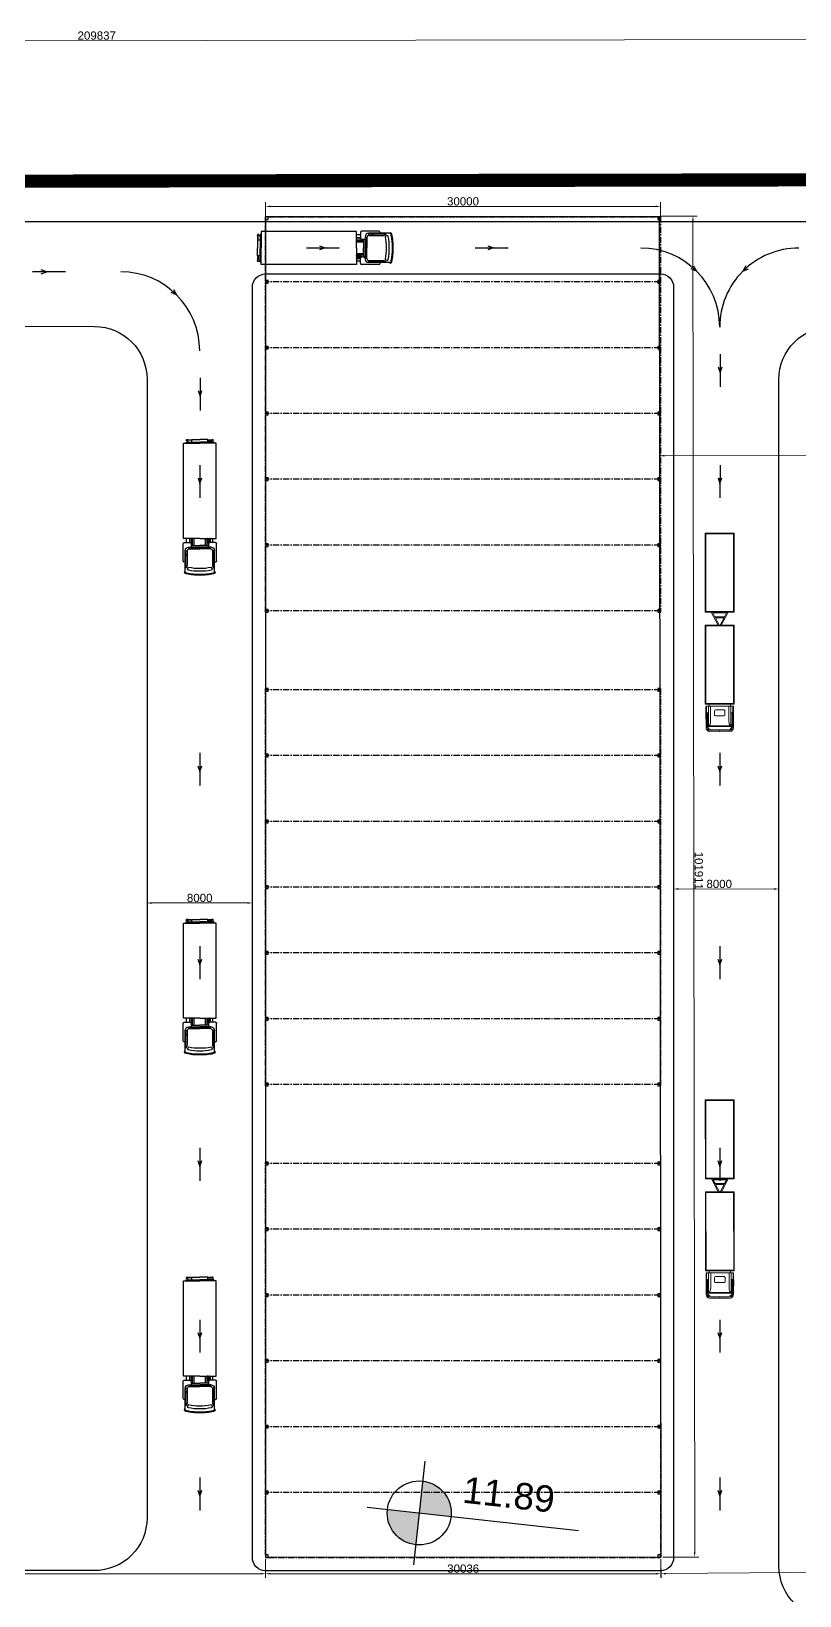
# Model space of a CAD drawing. Header units: millimetres. Extents: x 2640 to 417629, y -244569 to 49807.
# Drawn here: x 201534 to 259901, y -144789 to -25898 of the extents above; entities that cross this region are included whole.
import ezdxf

# ---------------------------------------------------------------- set-up
doc = ezdxf.new("R2010")
doc.units = ezdxf.units.MM
doc.linetypes.add('AXES', pattern=[50.8, 31.75, -6.35, 6.35, -6.35])
doc.linetypes.add('CENTER', pattern=[50.8, 31.75, -6.35, 6.35, -6.35])
doc.layers.get('Defpoints').update_dxf_attribs({"lineweight": 9})
doc.layers.add('AXE', color=1, linetype='CENTER', lineweight=30)
doc.layers.add('Camion_renault', color=7, linetype='Continuous', lineweight=18)
doc.layers.add('NEWLAYER1', color=7, linetype='Continuous')
doc.layers.add('shalet land', color=5, linetype='Continuous')
doc.styles.add('ARIAL_BOLD', font='arial.ttf')
doc.styles.get("Standard").update_dxf_attribs({"font": 'arial.ttf'})
doc.dimstyles.new('ECHE 250', dxfattribs={"dimscale": 250, "dimtxt": 2.5, "dimasz": 1.5, "dimexe": 1.25, "dimexo": 0.625, "dimgap": 0.25, "dimtad": 1, "dimdec": 0, "dimtxsty": 'ARIAL_BOLD', "dimcen": 2.5, "dimclrd": 4, "dimclre": 4, "dimclrt": 6, "dimadec": 0, "dimazin": 0, "dimtfac": 1, "dimtdec": 0, "dimtmove": 0, "dimatfit": 3, "dimfxl": 1, "dimlwd": 13, "dimlwe": 13, "dimarcsym": 0})

# ---------------------------------------------------------------- blocks, each defined once
blk = doc.blocks.new('*D21')
at = {"color": 4, "lineweight": 13, "transparency": 16777216}
for p, q in [((206947, 34080), (-823, 10646)), ((208498, 23673), (207284, 34433)), ((-18, 155), (-1231, 10914))]:
    blk.add_line(p, q, dxfattribs=at)
at = {"color": 4, "transparency": 16777216}
for points in [[(206940, 34142), (206954, 34018), (207319, 34122)], [(-830, 10708), (-816, 10584), (-1196, 10604)]]:
    blk.add_solid(points, dxfattribs=at)
at = {"layer": 'Defpoints', "color": 0, "transparency": 16777216}
for p in [(208515, 23518), (-1196, 10604), (0, 0)]:
    blk.add_point(p, dxfattribs=at)
at = {"color": 6, "transparency": 16777216, "insert": (103019, 22742), "char_height": 625, "attachment_point": 5, "rotation": 6.4351, "style": 'ARIAL_BOLD'}
blk.add_mtext('209837', dxfattribs=at)
blk = doc.blocks.new('*D58')
at = {"color": 4, "lineweight": 13, "transparency": 16777216}
for p, q in [((187037, -1300), (186858, 297)), ((186520, -55), (149404, -4228)), ((149176, -5557), (148996, -3959))]:
    blk.add_line(p, q, dxfattribs=at)
at = {"color": 4, "transparency": 16777216}
for points in [[(186513, 7), (186527, -117), (186893, -13)], [(149397, -4166), (149411, -4290), (149031, -4270)]]:
    blk.add_solid(points, dxfattribs=at)
at = {"layer": 'Defpoints', "color": 0, "transparency": 16777216}
for p in [(187055, -1456), (149031, -4270), (149194, -5712)]:
    blk.add_point(p, dxfattribs=at)
at = {"color": 6, "transparency": 16777216, "insert": (168039, -1749), "char_height": 625, "attachment_point": 5, "rotation": 6.4146, "style": 'ARIAL_BOLD'}
blk.add_mtext('38100', dxfattribs=at)
blk = doc.blocks.new('*D59')
at = {"color": 4, "lineweight": 13, "transparency": 16777216}
for p, q in [((256909, -75786), (257077, -77181)), ((158905, -88654), (256667, -76915)), ((158403, -87614), (158570, -89009))]:
    blk.add_line(p, q, dxfattribs=at)
at = {"color": 4, "transparency": 16777216}
for points in [[(256660, -76853), (256675, -76978), (257040, -76871)], [(158898, -88592), (158913, -88716), (158533, -88699)]]:
    blk.add_solid(points, dxfattribs=at)
at = {"layer": 'Defpoints', "color": 0, "transparency": 16777216}
for p in [(256891, -75631), (257040, -76871), (158384, -87459)]:
    blk.add_point(p, dxfattribs=at)
at = {"color": 6, "transparency": 16777216, "insert": (207546, -82429), "char_height": 625, "attachment_point": 5, "rotation": 6.84698, "style": 'ARIAL_BOLD'}
blk.add_mtext('99214', dxfattribs=at)
blk = doc.blocks.new('*D61')
at = {"color": 4, "lineweight": 13, "transparency": 16777216}
for p, q in [((147152, 13844), (149854, 14148)), ((149586, 13740), (160888, -86788)), ((158538, -87429), (161240, -87126))]:
    blk.add_line(p, q, dxfattribs=at)
at = {"color": 4, "transparency": 16777216}
for points in [[(149648, 13747), (149524, 13733), (149544, 14113)], [(160950, -86781), (160826, -86795), (160930, -87160)]]:
    blk.add_solid(points, dxfattribs=at)
at = {"layer": 'Defpoints', "color": 0, "transparency": 16777216}
for p in [(146997, 13827), (158383, -87447), (160930, -87160)]:
    blk.add_point(p, dxfattribs=at)
at = {"color": 6, "transparency": 16777216, "insert": (155482, -35290), "char_height": 625, "attachment_point": 5, "rotation": 276.4146, "style": 'ARIAL_BOLD'}
blk.add_mtext('101911', dxfattribs=at)
blk = doc.blocks.new('*D63')
at = {"color": 4, "lineweight": 13, "transparency": 16777216}
for p, q in [((158400, -87602), (158556, -89011)), ((158149, -88742), (129042, -91976)), ((128547, -90919), (128704, -92328))]:
    blk.add_line(p, q, dxfattribs=at)
at = {"color": 4, "transparency": 16777216}
for points in [[(158142, -88679), (158156, -88804), (158522, -88700)], [(129035, -91914), (129049, -92038), (128669, -92017)]]:
    blk.add_solid(points, dxfattribs=at)
at = {"layer": 'Defpoints', "color": 0, "transparency": 16777216}
for p in [(158383, -87447), (128530, -90764), (128669, -92017)]:
    blk.add_point(p, dxfattribs=at)
at = {"color": 6, "transparency": 16777216, "insert": (143553, -89979), "char_height": 625, "attachment_point": 5, "rotation": 6.3409, "style": 'ARIAL_BOLD'}
blk.add_mtext('30036', dxfattribs=at)
blk = doc.blocks.new('*D64')
at = {"color": 4, "lineweight": 13, "transparency": 16777216}
for p, q in [((128549, -90939), (128704, -92328)), ((128296, -92059), (89319, -96388)), ((88827, -95350), (88981, -96740))]:
    blk.add_line(p, q, dxfattribs=at)
at = {"color": 4, "transparency": 16777216}
for points in [[(128290, -91997), (128303, -92121), (128669, -92017)], [(89312, -96326), (89326, -96450), (88947, -96429)]]:
    blk.add_solid(points, dxfattribs=at)
at = {"layer": 'Defpoints', "color": 0, "transparency": 16777216}
for p in [(128532, -90783), (88810, -95195), (88947, -96429)]:
    blk.add_point(p, dxfattribs=at)
at = {"color": 6, "transparency": 16777216, "insert": (108766, -93844), "char_height": 625, "attachment_point": 5, "rotation": 6.33731, "style": 'ARIAL_BOLD'}
blk.add_mtext('39967', dxfattribs=at)
blk = doc.blocks.new('hangar')
for points in [[(0, 29800), (200, 29800), (200, 30000), (0, 30000)], [(4850, 29800), (5050, 29800), (5050, 30000), (4850, 30000)], [(9850, 29800), (10050, 29800), (10050, 30000), (9850, 30000)], [(14850, 29800), (15050, 29800), (15050, 30000), (14850, 30000)], [(19850, 29800), (20050, 29800), (20050, 30000), (19850, 30000)], [(24850, 29800), (25050, 29800), (25050, 30000), (24850, 30000)], [(29850, 29800), (30050, 29800), (30050, 30000), (29850, 30000)], [(35850, 29800), (36050, 29800), (36050, 30000), (35850, 30000)], [(40850, 29800), (41050, 29800), (41050, 30000), (40850, 30000)], [(45850, 29800), (46050, 29800), (46050, 30000), (45850, 30000)], [(50850, 29800), (51050, 29800), (51050, 30000), (50850, 30000)], [(55850, 29800), (56050, 29800), (56050, 30000), (55850, 30000)], [(60850, 29800), (61050, 29800), (61050, 30000), (60850, 30000)], [(65850, 29800), (66050, 29800), (66050, 30000), (65850, 30000)], [(71850, 29800), (72050, 29800), (72050, 30000), (71850, 30000)], [(76850, 29800), (77050, 29800), (77050, 30000), (76850, 30000)], [(81850, 29800), (82050, 29800), (82050, 30000), (81850, 30000)], [(86850, 29800), (87050, 29800), (87050, 30000), (86850, 30000)], [(91850, 29800), (92050, 29800), (92050, 30000), (91850, 30000)], [(96850, 29800), (97050, 29800), (97050, 30000), (96850, 30000)], [(101700, 29800), (101900, 29800), (101900, 30000), (101700, 30000)], [(0, 0), (200, 0), (200, 200), (0, 200)], [(4850, 0), (5050, 0), (5050, 200), (4850, 200)], [(9850, 0), (10050, 0), (10050, 200), (9850, 200)], [(14850, 0), (15050, 0), (15050, 200), (14850, 200)], [(19850, 0), (20050, 0), (20050, 200), (19850, 200)], [(24850, 0), (25050, 0), (25050, 200), (24850, 200)], [(29850, 0), (30050, 0), (30050, 200), (29850, 200)], [(35850, 0), (36050, 0), (36050, 200), (35850, 200)], [(40850, 0), (41050, 0), (41050, 200), (40850, 200)], [(45850, 0), (46050, 0), (46050, 200), (45850, 200)], [(50850, 0), (51050, 0), (51050, 200), (50850, 200)], [(55850, 0), (56050, 0), (56050, 200), (55850, 200)], [(60850, 0), (61050, 0), (61050, 200), (60850, 200)], [(65850, 0), (66050, 0), (66050, 200), (65850, 200)], [(71850, 0), (72050, 0), (72050, 200), (71850, 200)], [(76850, 0), (77050, 0), (77050, 200), (76850, 200)], [(81850, 0), (82050, 0), (82050, 200), (81850, 200)], [(86850, 0), (87050, 0), (87050, 200), (86850, 200)], [(91850, 0), (92050, 0), (92050, 200), (91850, 200)], [(96850, 0), (97050, 0), (97050, 200), (96850, 200)], [(101700, 0), (101900, 0), (101900, 200), (101700, 200)]]:
    blk.add_lwpolyline(points, close=True)
at = {"layer": 'AXE', "ltscale": 15}
for p, q in [((0, 30000), (30050, 30000)), ((0, 200), (0, 29800)), ((4950, 30000), (4950, 0)), ((9950, 30000), (9950, 0)), ((14950, 30000), (14950, 0)), ((19950, 30000), (19950, 0)), ((24950, 30000), (24950, 0)), ((29950, 30000), (29950, 0)), ((35850, 30000), (66050, 30000)), ((35950, 30000), (35950, 0)), ((40950, 30000), (40950, 0)), ((45950, 30000), (45950, 0)), ((50950, 30000), (50950, 0)), ((55950, 30000), (55950, 0)), ((60950, 30000), (60950, 0)), ((65950, 30000), (65950, 0)), ((71850, 30000), (101900, 30000)), ((71950, 30000), (71950, 0)), ((76950, 30000), (76950, 0)), ((81950, 30000), (81950, 0)), ((86950, 30000), (86950, 0)), ((91950, 30000), (91950, 0)), ((96950, 30000), (96950, 0)), ((101900, 200), (101900, 29800)), ((30050, 0), (0, 0)), ((66050, 0), (35850, 0)), ((101700, 0), (71850, 0))]:
    blk.add_line(p, q, dxfattribs=at)
blk = doc.blocks.new('*D51')
at = {"color": 4, "lineweight": 13, "transparency": 16777216}
for p, q in [((219327, -40063), (219327, -38895)), ((219702, -39207), (248952, -39207)), ((249327, -40063), (249327, -38895))]:
    blk.add_line(p, q, dxfattribs=at)
at = {"color": 4, "transparency": 16777216}
for points in [[(219702, -39145), (219702, -39270), (219327, -39207)], [(248952, -39145), (248952, -39270), (249327, -39207)]]:
    blk.add_solid(points, dxfattribs=at)
at = {"layer": 'Defpoints', "color": 0, "transparency": 16777216}
for p in [(249327, -39207), (219327, -40219), (249327, -40219)]:
    blk.add_point(p, dxfattribs=at)
at = {"color": 6, "transparency": 16777216, "insert": (234327, -38825), "char_height": 625, "attachment_point": 5, "style": 'ARIAL_BOLD'}
blk.add_mtext('30000', dxfattribs=at)
blk = doc.blocks.new('*D54')
at = {"color": 4, "lineweight": 13, "transparency": 16777216}
for p, q in [((250324, -91081), (250324, -91393)), ((250699, -91080), (257949, -91082)), ((258324, -91530), (258324, -90770))]:
    blk.add_line(p, q, dxfattribs=at)
at = {"color": 4, "transparency": 16777216}
for points in [[(250699, -91018), (250699, -91143), (250324, -91080)], [(257949, -91020), (257949, -91145), (258324, -91082)]]:
    blk.add_solid(points, dxfattribs=at)
at = {"layer": 'Defpoints', "color": 0, "transparency": 16777216}
for p in [(250324, -90925), (258324, -91082), (258324, -91686)]:
    blk.add_point(p, dxfattribs=at)
at = {"color": 6, "transparency": 16777216, "insert": (253788, -90699), "char_height": 625, "attachment_point": 5, "rotation": 359.98369, "style": 'ARIAL_BOLD'}
blk.add_mtext('8000', dxfattribs=at)
blk = doc.blocks.new('SE379')
at = {"layer": 'NEWLAYER1', "color": 5, "linetype": 'Continuous', "lineweight": 30}
for p, q in [((89376, 147476), (89375, 146872)), ((89376, 147476), (89375, 146872)), ((89572, 147476), (89376, 147476)), ((89572, 147476), (89376, 147476)), ((89431, 147767), (89384, 147767)), ((89431, 147767), (89384, 147767)), ((89431, 147720), (89384, 147720)), ((89431, 147720), (89384, 147720)), ((89431, 147524), (89384, 147524)), ((89431, 147524), (89384, 147524)), ((89477, 147891), (89391, 147891)), ((89477, 147891), (89391, 147891)), ((89431, 147476), (89431, 147767)), ((89431, 147476), (89431, 147767)), ((89491, 147797), (89477, 147891)), ((89491, 147797), (89477, 147891)), ((89491, 147797), (89572, 147797)), ((89491, 147797), (89572, 147797)), ((89572, 147926), (89572, 146872)), ((89572, 147926), (89572, 146872)), ((89572, 147926), (89656, 147926)), ((89572, 147926), (89656, 147926)), ((89572, 147551), (89656, 147593)), ((89572, 147551), (89656, 147593)), ((96889, 148121), (89656, 148122)), ((89656, 148122), (89656, 146872)), ((89656, 148122), (89656, 146872)), ((96889, 148121), (89656, 148122)), ((96889, 146871), (96889, 148121)), ((96889, 146871), (96889, 148121)), ((89375, 146267), (89375, 146872)), ((89375, 146267), (89375, 146872)), ((89572, 146267), (89375, 146267)), ((89572, 146267), (89375, 146267)), ((89431, 146267), (89431, 145977)), ((89431, 146267), (89431, 145977)), ((89572, 145817), (89572, 146872)), ((89572, 145817), (89572, 146872)), ((89655, 145622), (89656, 146872)), ((89655, 145622), (89656, 146872)), ((96889, 146871), (96889, 145621)), ((96889, 146871), (96889, 145621)), ((89431, 146220), (89384, 146220)), ((89431, 146220), (89384, 146220)), ((89431, 146023), (89384, 146023)), ((89431, 146023), (89384, 146023)), ((89431, 145977), (89384, 145977)), ((89431, 145977), (89384, 145977)), ((89477, 145853), (89391, 145853)), ((89477, 145853), (89391, 145853)), ((89491, 145947), (89477, 145853)), ((89491, 145947), (89477, 145853)), ((89491, 145947), (89572, 145947)), ((89491, 145947), (89572, 145947)), ((89572, 146193), (89656, 146150)), ((89572, 146193), (89656, 146150)), ((89572, 145817), (89655, 145817)), ((89572, 145817), (89655, 145817)), ((96889, 145621), (89655, 145622)), ((96889, 145621), (89655, 145622))]:
    blk.add_line(p, q, dxfattribs=at)
at = {"layer": 'NEWLAYER1', "color": 1, "linetype": 'Continuous', "lineweight": 30}
for p, q in [((97198, 147871), (96889, 147871)), ((97198, 147871), (96889, 147871)), ((96889, 147661), (97198, 147661)), ((96889, 147661), (97198, 147661)), ((97198, 147617), (96889, 147617)), ((97198, 147617), (96889, 147617)), ((96889, 147495), (97250, 147495)), ((96889, 147495), (97250, 147495)), ((97198, 148054), (97198, 147622)), ((97198, 148054), (97198, 147622)), ((97250, 147495), (97250, 147548)), ((97250, 147495), (97250, 147548)), ((98596, 148138), (97282, 148138)), ((98596, 148138), (97282, 148138)), ((97282, 147538), (97552, 147538)), ((97282, 147538), (97552, 147538)), ((97424, 147519), (97423, 146871)), ((97424, 147519), (97423, 146871)), ((97552, 147722), (97552, 146871)), ((97552, 147722), (97552, 146871)), ((97597, 147672), (97596, 146871)), ((97597, 147672), (97596, 146871)), ((97681, 147672), (97597, 147672)), ((97681, 147672), (97597, 147672)), ((97681, 147672), (97681, 146871)), ((97681, 147672), (97681, 146871)), ((97795, 147927), (97838, 147828)), ((97795, 147927), (97838, 147828)), ((98097, 147927), (97795, 147927)), ((98097, 147927), (97795, 147927)), ((98647, 147983), (97814, 147983)), ((98647, 147983), (97814, 147983)), ((97838, 147828), (98963, 147828)), ((97838, 147828), (98963, 147828)), ((98097, 147828), (98097, 147927)), ((98097, 147828), (98097, 147927)), ((98144, 147924), (98144, 147828)), ((99155, 147924), (98144, 147924)), ((98144, 147924), (98144, 147828)), ((99155, 147924), (98144, 147924)), ((99414, 147983), (98647, 147983)), ((99414, 147983), (98647, 147983)), ((98671, 147983), (98679, 148054)), ((98671, 147983), (98679, 148054)), ((98963, 147828), (99155, 147924)), ((98963, 147828), (99155, 147924)), ((99086, 147765), (99210, 147809)), ((99086, 147765), (99210, 147809)), ((99443, 148031), (99359, 147983)), ((99443, 148031), (99359, 147983)), ((97424, 147422), (96889, 147422)), ((97424, 147422), (96889, 147422)), ((97424, 147306), (96889, 147306)), ((97424, 147306), (96889, 147306)), ((97423, 146436), (96889, 146436)), ((97423, 146436), (96889, 146436)), ((97423, 146320), (96889, 146320)), ((97423, 146320), (96889, 146320)), ((96889, 146247), (97250, 146247)), ((96889, 146247), (97250, 146247)), ((97250, 146247), (97250, 146195)), ((97250, 146247), (97250, 146195)), ((97423, 146223), (97423, 146871)), ((97423, 146223), (97423, 146871)), ((97552, 146020), (97552, 146871)), ((97552, 146020), (97552, 146871)), ((97596, 146071), (97596, 146871)), ((97596, 146071), (97596, 146871)), ((97681, 146071), (97681, 146871)), ((97681, 146071), (97681, 146871)), ((97198, 146125), (96889, 146125)), ((97198, 146125), (96889, 146125)), ((96889, 146081), (97198, 146081)), ((96889, 146081), (97198, 146081)), ((97198, 145871), (96889, 145871)), ((97198, 145871), (96889, 145871)), ((97198, 145688), (97198, 146120)), ((97198, 145688), (97198, 146120)), ((97282, 146204), (97552, 146204)), ((97282, 146204), (97552, 146204)), ((98596, 145604), (97282, 145604)), ((98596, 145604), (97282, 145604)), ((97681, 146071), (97596, 146071)), ((97681, 146071), (97596, 146071)), ((97794, 145815), (97838, 145914)), ((97794, 145815), (97838, 145914)), ((98097, 145815), (97794, 145815)), ((98097, 145815), (97794, 145815)), ((98647, 145759), (97814, 145759)), ((98647, 145759), (97814, 145759)), ((97838, 145914), (98963, 145914)), ((97838, 145914), (98963, 145914)), ((98097, 145914), (98097, 145815)), ((98097, 145914), (98097, 145815)), ((98144, 145818), (98144, 145914)), ((98144, 145818), (98144, 145914)), ((99155, 145818), (98144, 145818)), ((99155, 145818), (98144, 145818)), ((99414, 145759), (98647, 145759)), ((99414, 145759), (98647, 145759)), ((98670, 145759), (98679, 145688)), ((98670, 145759), (98679, 145688)), ((98963, 145914), (99155, 145818)), ((98963, 145914), (99155, 145818)), ((99086, 145977), (99210, 145933)), ((99086, 145977), (99210, 145933)), ((99443, 145711), (99359, 145759)), ((99443, 145711), (99359, 145759))]:
    blk.add_line(p, q, dxfattribs=at)
at = {"layer": 'NEWLAYER1', "color": 5, "linetype": 'Continuous', "lineweight": 30}
for centre, radius, start, end in [((89434, 147826), 77.3, 123.05109, 229.97753), ((89434, 147826), 77.3, 123.05109, 229.97753), ((92576, 147622), 3194, 178.23022, 181.76206), ((92576, 147622), 3194, 178.23022, 181.76206), ((89433, 145917), 77.3, 130.01475, 236.94119), ((89433, 145917), 77.3, 130.01475, 236.94119), ((92576, 146121), 3194, 178.23022, 181.76206), ((92576, 146121), 3194, 178.23022, 181.76206)]:
    blk.add_arc(centre, radius, start, end, dxfattribs=at)
at = {"layer": 'NEWLAYER1', "color": 1, "linetype": 'Continuous', "lineweight": 30}
for centre, radius, start, end in [((96354, 147495), 551, 12.78376, 17.54911), ((96354, 147495), 551, 12.78376, 17.54911), ((96354, 147495), 551, 352.41115, 359.99614), ((96354, 147495), 551, 352.41115, 359.99614), ((97282, 148054), 83.6, 89.99614, 179.99614), ((97282, 148054), 83.6, 89.99614, 179.99614), ((97282, 147622), 83.6, 179.99614, 269.99614), ((97282, 147622), 83.6, 179.99614, 269.99614), ((97814, 147722), 261, 89.99614, 179.99614), ((97814, 147722), 261, 89.99614, 179.99614), ((97838, 147672), 157, 89.99614, 179.99614), ((97838, 147672), 157, 89.99614, 179.99614), ((98596, 148054), 83.6, 359.99614, 89.99614), ((98596, 148054), 83.6, 359.99614, 89.99614), ((99120, 147745), 38.9, 146.48119, 210.10483), ((99120, 147745), 38.9, 146.48119, 210.10483), ((95982, 146979), 3193, 358.06649, 13.49244), ((95982, 146979), 3193, 358.06649, 13.49244), ((99218, 147729), 80, 9.87745, 95.64475), ((99218, 147729), 80, 9.87745, 95.64475), ((96190, 146997), 3195, 357.73161, 13.49541), ((96190, 146997), 3195, 357.73161, 13.49541), ((99417, 147871), 112, 348.00668, 91.54381), ((99417, 147871), 112, 348.00668, 91.54381), ((99449, 147897), 134, 9.39656, 92.26143), ((99449, 147897), 134, 9.39656, 92.26143), ((96394, 147048), 3234, 356.86793, 14.32386), ((96394, 147048), 3234, 356.86793, 14.32386), ((95307, 146979), 4376, 358.57976, 12.39507), ((95307, 146979), 4376, 358.57976, 12.39507), ((96354, 146247), 551, 359.99614, 7.58113), ((96354, 146247), 551, 359.99614, 7.58113), ((95982, 146764), 3193, 346.49984, 1.92579), ((95982, 146764), 3193, 346.49984, 1.92579), ((96190, 146745), 3195, 346.49687, 2.26067), ((96190, 146745), 3195, 346.49687, 2.26067), ((96394, 146695), 3234, 345.66842, 3.12435), ((96394, 146695), 3234, 345.66842, 3.12435), ((95307, 146763), 4376, 347.59721, 1.41252), ((95307, 146763), 4376, 347.59721, 1.41252), ((96354, 146247), 551, 342.44317, 347.20852), ((96354, 146247), 551, 342.44317, 347.20852), ((97282, 146120), 83.6, 89.99614, 179.99614), ((97282, 146120), 83.6, 89.99614, 179.99614), ((97282, 145688), 83.6, 179.99614, 269.99614), ((97282, 145688), 83.6, 179.99614, 269.99614), ((97814, 146020), 261, 179.99614, 269.99614), ((97814, 146020), 261, 179.99614, 269.99614), ((97838, 146071), 157, 179.99614, 269.99614), ((97838, 146071), 157, 179.99614, 269.99614), ((98596, 145688), 83.6, 269.99614, 359.99614), ((98596, 145688), 83.6, 269.99614, 359.99614), ((99120, 145997), 38.9, 149.88745, 213.51109), ((99120, 145997), 38.9, 149.88745, 213.51109), ((99218, 146013), 80, 264.34753, 350.11483), ((99218, 146013), 80, 264.34753, 350.11483), ((99417, 145871), 112, 268.44847, 11.9856), ((99417, 145871), 112, 268.44847, 11.9856), ((99449, 145845), 134, 267.73085, 350.59572), ((99449, 145845), 134, 267.73085, 350.59572)]:
    blk.add_arc(centre, radius, start, end, dxfattribs=at)
blk = doc.blocks.new('cc')
at = {"layer": 'Camion_renault', "color": 96}
for p, q in [((-15082, 774), (-15105, 0)), ((-14998, 720), (-15019, -6)), ((-14998, -720), (-15019, 6)), ((-14918, 713), (-14939, -8)), ((-14918, -714), (-14939, 8)), ((-14779, 1042), (-14139, 1042)), ((-14698, 799), (-14698, 0)), ((-14676, 874), (-14695, 903)), ((-14235, 997), (-14692, 987)), ((-14598, 849), (-14692, 987)), ((-14648, 799), (-14648, 0)), ((-14567, 893), (-14602, 944)), ((-13140, 849), (-14598, 849)), ((-13693, 959), (-14594, 959)), ((-13693, 879), (-14542, 879)), ((-13140, 697), (-14335, 697)), ((-14139, 1042), (-14235, 997)), ((-13190, 1004), (-14235, 997)), ((-14120, 1051), (-14139, 1042)), ((-13190, 1047), (-14120, 1051)), ((-13891, 328), (-13891, -328)), ((-13506, 396), (-13823, 396)), ((-13663, 909), (-13663, 929)), ((-13438, 328), (-13438, -328)), ((-13140, 997), (-13140, 805)), ((-13140, 805), (-13000, 805)), ((-13140, 805), (-13140, 0)), ((-15082, -775), (-15105, 0)), ((-14779, -1042), (-14139, -1042)), ((-14698, -800), (-14698, 0)), ((-14676, -875), (-14695, -903)), ((-14598, -850), (-14692, -988)), ((-14235, -997), (-14692, -988)), ((-14648, -800), (-14648, 0)), ((-14567, -893), (-14602, -944)), ((-13140, -850), (-14598, -850)), ((-13693, -960), (-14594, -960)), ((-13693, -880), (-14542, -880)), ((-13140, -697), (-14335, -697)), ((-13190, -1004), (-14235, -997)), ((-14139, -1042), (-14235, -997)), ((-14120, -1051), (-14139, -1042)), ((-13190, -1047), (-14120, -1051)), ((-13506, -396), (-13823, -396)), ((-13663, -910), (-13663, -930)), ((-13140, -805), (-13140, 0)), ((-13140, -997), (-13140, -805)), ((-13140, -805), (-13000, -805))]:
    blk.add_line(p, q, dxfattribs=at)
at = {"layer": 'Camion_renault', "color": 146}
for p, q in [((-13000, 1100), (-13000, 805)), ((-13000, 1100), (-7000, 1100)), ((-13000, 805), (-13000, -805)), ((-12950, 1050), (-7050, 1050)), ((-12950, 1050), (-12950, -1050)), ((-7050, 1050), (-7050, -1050)), ((-7000, 1100), (-7000, 115)), ((-7000, 115), (-6000, 639)), ((-7000, 36), (-6440, 329)), ((-7000, 115), (-7000, 36)), ((-7000, 36), (-7000, -36)), ((-6440, 0), (-6440, 329)), ((-6370, 366), (-6070, 523)), ((-6370, 0), (-6370, 366)), ((-6070, 0), (-6070, 523)), ((-6000, 1100), (0, 1100)), ((-6000, 1100), (-6000, 639)), ((-6000, -639), (-6000, 639)), ((-5950, 1050), (-5950, -1050)), ((-5950, 1050), (-50, 1050)), ((-50, 1050), (-50, -1050)), ((0, 1100), (0, -1100)), ((-13000, -805), (-13000, -1100)), ((-13000, -1100), (-7000, -1100)), ((-12950, -1050), (-7050, -1050)), ((-7000, -36), (-6440, -330)), ((-7000, -36), (-7000, -115)), ((-7000, -115), (-6000, -639)), ((-7000, -115), (-7000, -1100)), ((-6440, 0), (-6440, -330)), ((-6370, 0), (-6370, -366)), ((-6370, -366), (-6070, -523)), ((-6070, 0), (-6070, -523)), ((-6000, -639), (-6000, -1100)), ((-6000, -1100), (0, -1100)), ((-5950, -1050), (-50, -1050))]:
    blk.add_line(p, q, dxfattribs=at)
at = {"layer": 'Camion_renault', "color": 96}
for centre, radius, start, end in [((-14779, 736), 306, 90.00001, 172.88986), ((-14695, 682), 306, 89.52896, 172.88986), ((-14695, 682), 226, 92.34966, 171.95363), ((-14703, 897), 10, 34.13583, 92.34966), ((-14598, 799), 100, 141.01673, 180), ((-14684, 869), 10, 321.01673, 34.13583), ((-14598, 799), 50, 90, 180), ((-14333, 1232), 535, 233.9383, 269.83085), ((-14594, 949), 10, 90, 214.13583), ((-14542, 909), 30, 214.13583, 270), ((-13823, 328), 67.9, 90, 180), ((-13693, 929), 30, 0, 90), ((-13693, 909), 30, 270, 0), ((-13506, 328), 67.9, 0, 90), ((-13190, 997), 50, 0, 89.77897), ((-13190, 954), 50, 0, 90.34272), ((-14779, -737), 306, 187.11014, 269.99999), ((-14695, -682), 306, 187.11014, 270.47104), ((-14695, -682), 226, 188.04637, 267.65034), ((-14703, -898), 10, 267.65034, 325.86417), ((-14598, -800), 100, 180, 218.98327), ((-14684, -869), 10, 325.86417, 38.98327), ((-14333, -1233), 535, 90.16915, 126.0617), ((-14598, -800), 50, 180, 270), ((-14594, -950), 10, 145.86417, 270), ((-14542, -910), 30, 90, 145.86417), ((-13823, -328), 67.9, 180, 270), ((-13693, -910), 30, 0, 90), ((-13693, -930), 30, 270, 0), ((-13506, -328), 67.9, 270, 0), ((-13190, -954), 50, 269.65728, 0), ((-13190, -997), 50, 270.22103, 0)]:
    blk.add_arc(centre, radius, start, end, dxfattribs=at)
blk = doc.blocks.new('*D67')
at = {"color": 4, "lineweight": 13, "transparency": 16777216}
for p, q in [((210324, -93461), (210324, -91833)), ((217949, -92145), (210699, -92145)), ((218324, -93461), (218324, -91833))]:
    blk.add_line(p, q, dxfattribs=at)
at = {"color": 4, "transparency": 16777216}
for points in [[(210699, -92083), (210699, -92208), (210324, -92145)], [(217949, -92083), (217949, -92208), (218324, -92145)]]:
    blk.add_solid(points, dxfattribs=at)
at = {"layer": 'Defpoints', "color": 0, "transparency": 16777216}
for p in [(210324, -92145), (210324, -93618), (218324, -93618)]:
    blk.add_point(p, dxfattribs=at)
at = {"color": 6, "transparency": 16777216, "insert": (214324, -91764), "char_height": 625, "attachment_point": 5, "style": 'ARIAL_BOLD'}
blk.add_mtext('8000', dxfattribs=at)
blk = doc.blocks.new('Terrain 55')
h = blk.add_hatch(color=256)
h.dxf.hatch_style = 1
h.paths.add_polyline_path([(139763.5, -83708.9), (139763.5, -86140.8), (142195.5, -86140.8, 0.41421356)])
h = blk.add_hatch(color=256)
h.dxf.hatch_style = 1
h.paths.add_polyline_path([(139763.5, -86140.8), (137331.6, -86140.8, 0.41421356), (139763.5, -88572.7)])
at = {"color": 5, "lineweight": 30}
for p, q in [((147002.3, 13778.3), (117279.8, 10475.5)), ((147002.3, 13778.3), (158384, -87459)), ((117276.6, 10504.7), (128532.1, -90783.3)), ((158384, -87459), (128532.1, -90783.3))]:
    blk.add_line(p, q, dxfattribs=at)
for p, q in [((139763.5, -82168.5), (139763.5, -90113.1)), ((135791.3, -86140.8), (151926.7, -86140.8))]:
    blk.add_line(p, q)
blk.add_circle((139763.5, -86140.8), 2431.9)
at = {"layer": 'shalet land', "color": 1, "const_width": 1000}
blk.add_lwpolyline([(11596.5, -127802), (308907.7, -83298.2), (208515.4, 23518.1), (0, 0)], dxfattribs=at)
at = {"insert": (142882.8, -82997.6), "char_height": 2000, "attachment_point": 1}
blk.add_mtext_dynamic_manual_height_columns('11.89', width=8.838, gutter_width=1, heights=[0], dxfattribs=at)
at = {"color": 6}
dim = blk.add_aligned_dim(p1=(208515.4, 23518.1), p2=(0, 0), distance=-10671.2, dimstyle='ECHE 250', dxfattribs=at)
dim.commit()
dim.dimension.update_dxf_attribs({"geometry": '*D21', "text_midpoint": (103018.9, 22742.4)})
for base, p1, p2, angle, picture, middle in [((160929.5398, -87160.4264), (146996.8866, 13826.6827), (158382.6486, -87446.763), 276.414596, '*D61', (155102.8045, -35333.1041)), ((149031.4, -4269.8), (187054.9, -1455.7), (149193.6, -5712.3), 186.414599, '*D58', (168081.6, -2128.1)), ((257039.6, -76870.8), (158384, -87459), (256890.8, -75630.9), 6.846983, '*D59', (207591.9, -82808.2))]:
    dim = blk.add_linear_dim(base=base, p1=p1, p2=p2, angle=angle, dimstyle='ECHE 250', dxfattribs=at)
    dim.commit()
    dim.dimension.update_dxf_attribs({"geometry": picture, "text_midpoint": middle, "dimtype": 161})
at = {"color": 2}
for p1, p2, distance, picture, middle in [((158382.6, -87446.8), (128529.9, -90764.1), 1261.1, '*D63', (143553.4, -89979.3)), ((128532.1, -90783.3), (88809.6, -95194.9), 1241.8, '*D64', (108765.7, -93843.8))]:
    dim = blk.add_aligned_dim(p1=p1, p2=p2, distance=distance, dimstyle='ECHE 250', dxfattribs=at)
    dim.commit()
    dim.dimension.update_dxf_attribs({"geometry": picture, "text_midpoint": middle})

msp = doc.modelspace()

# ---------------------------------------------------------------- linework, layer by layer
at = {"color": 1, "linetype": 'AXES'}
for p, q in [((222447.70082, -42364.78247), (224947.70072, -42365.49429)), ((235245.66034, -42364.78247), (237745.66024, -42365.49429)), ((204128.32177, -44169.10044), (201628.32181, -44169.54127)), ((253849.97393, -50427.28748), (253849.26212, -52927.28738)), ((214349.97393, -52226.2019), (214349.26212, -54726.2018)), ((214347.57181, -58863.88569), (214346.86, -61363.88559)), ((253847.57181, -58863.88569), (253846.86, -61363.88559)), ((214341.34214, -80743.41335), (214340.63033, -83243.41325)), ((253841.34214, -80743.41335), (253840.63033, -83243.41325)), ((214337.16055, -95429.78044), (214336.44874, -97929.78034)), ((253837.16055, -95429.78044), (253836.44874, -97929.78034)), ((214332.79806, -110751.51126), (214332.08624, -113251.51116)), ((253832.79806, -110751.51126), (253832.08625, -113251.51116)), ((214329.07944, -123811.86156), (214328.36762, -126311.86146)), ((253829.07944, -123811.86156), (253828.36763, -126311.86146)), ((214325.66486, -135804.36383), (214324.95305, -138304.36373)), ((253825.66486, -135804.36383), (253824.95305, -138304.36373))]:
    msp.add_line(p, q, dxfattribs=at)
at = {"color": 36}
msp.add_lwpolyline([(21976.80654, -151662.24686), (55443.75079, -150278.93993, 0.4031516178), (59292.12714, -146281.81468), (59283.50599, -44342.67514, -0.4142135624), (63283.50599, -40342.67514), (270287.65806, -40342.67514, -0.2357763441), (273485.00403, -41939.14051), (349222.28223, -142690.04271, -0.6053880243), (343130.83756, -155491.36246), (8847.62471, -168171.7857)], format="xyb", dxfattribs=at)
at = {"color": 1}
for points in [[(223422.11254, -42215.05991), (223855.08251, -42365.18319), (223422.02712, -42515.05989)], [(236220.07206, -42215.05991), (236653.04204, -42365.18319), (236219.98665, -42515.05989)], [(251846.83443, -43728.69806), (252067.78594, -44130.17088), (251645.83427, -43951.40625)], [(255803.68452, -43729.82467), (255582.50442, -44131.17161), (256004.55782, -43952.64729)], [(202287.9009, -44319.27225), (202720.94004, -44169.34861), (202287.9538, -44019.27225)], [(212346.83442, -45527.61248), (212567.78594, -45929.0853), (212145.83427, -45750.32067)], [(253699.69651, -51401.61378), (253849.57321, -51834.66918), (253999.6965, -51401.6992)], [(214199.69651, -53200.5282), (214349.57321, -53633.5836), (214499.6965, -53200.61362)], [(214197.29439, -59838.212), (214347.17109, -60271.26739), (214497.29438, -59838.29741)], [(253697.29439, -59838.212), (253847.1711, -60271.26739), (253997.29438, -59838.29741)], [(214191.06472, -81717.73965), (214340.94143, -82150.79504), (214491.06471, -81717.82507)], [(253691.06472, -81717.73965), (253840.94143, -82150.79504), (253991.06471, -81717.82507)], [(214186.88313, -96404.10674), (214336.75984, -96837.16213), (214486.88312, -96404.19216)], [(253686.88313, -96404.10674), (253836.75984, -96837.16213), (253986.88312, -96404.19216)], [(214182.52064, -111725.83757), (214332.39734, -112158.89296), (214482.52063, -111725.92298)], [(253682.52064, -111725.83757), (253832.39734, -112158.89296), (253982.52063, -111725.92298)], [(214178.80202, -124786.18786), (214328.67872, -125219.24325), (214478.802, -124786.27328)], [(253678.80202, -124786.18786), (253828.67872, -125219.24325), (253978.80201, -124786.27328)], [(214175.38744, -136778.69014), (214325.26414, -137211.74553), (214475.38743, -136778.77555)], [(253675.38744, -136778.69014), (253825.26415, -137211.74553), (253975.38743, -136778.77555)]]:
    msp.add_lwpolyline(points, dxfattribs=at)
at = {"color": 36}
for points in [[(219323.87867, -44342.67514), (249323.87867, -44340.91963, -0.4142307018), (250323.93719, -45340.91962), (250323.93719, -141892.67514, -0.4142135624), (249323.93719, -142892.67514), (219323.93719, -142892.67514, -0.4142135624), (218323.93719, -141892.67514), (218323.93719, -45342.67514, -0.4141964232)], [(206322.1256, -142879.92042), (192295.25941, -142873.53124, -0.4140801569), (188297.08139, -138873.53165), (188297.08139, -52319.95384, -0.414459833), (192300.44438, -48319.95525), (206327.62305, -48331.74857, -0.4139683452), (210324.26006, -52331.76096), (210323.94759, -138879.93464, -0.4143459696)], [(258323.93719, -142545.11739), (258323.93719, -52342.67514, -0.4142135624), (262323.93719, -48342.67514), (266293.18167, -48342.67514, -0.2357763441), (269490.52765, -49939.14051), (330714.51428, -131383.47065, -0.6053880244), (324623.06961, -144184.7904), (262475.56084, -146542.24265, -0.4253627153)]]:
    msp.add_lwpolyline(points, format="xyb", close=True, dxfattribs=at)
at = {"color": 1}
for centre, start, end in [((247823.93743, -48371.60341), 359.9836864064, 89.9836864064), ((259823.93695, -48375.02012), 89.9836864064, 179.9836864064), ((208323.93743, -50170.51783), 359.9836864064, 89.9836864064)]:
    msp.add_arc(centre, 6000, start, end, dxfattribs=at)

# ---------------------------------------------------------------- block references
for name, p, rotation in [('Terrain 55', (101604.62317, -37451.22368), 353.6591038176081), ('hangar', (219323.93719, -39992.67514), 269.9999999999545), ('SE379', (129392.9279, -189268.64524), 0.0201711368184061)]:
    msp.add_blockref(name, p, dxfattribs=dict(rotation=rotation))
at = {"xscale": -1}
for name, p, rotation in [('SE379', (361240.31151, 32395.24175), 89.97982886318164), ('cc', (253824.05112, -64035.44845), 270.0172924443794), ('SE379', (361240.31151, -4064.96852), 89.97982886318164), ('cc', (253831.64542, -107103.89773), 270.0172924443794), ('SE379', (361240.31151, -31258.47033), 89.97982886318164)]:
    msp.add_blockref(name, p, dxfattribs=dict(at, rotation=rotation))

# ---------------------------------------------------------------- dimensions: what is measured, and where the dimension line sits
dim = msp.add_aligned_dim(p1=(219327.28914, -40219.1373), p2=(249327.28914, -40219.1373), distance=1012.08109, dimstyle='ECHE 250')
dim.commit()
dim.dimension.update_dxf_attribs({"geometry": '*D51', "text_midpoint": (234327.28914, -38825.23493)})
at = {"color": 2}
dim = msp.add_linear_dim(base=(258324.10906, -91082.33006), p1=(250323.93719, -90924.96397), p2=(258323.93719, -91685.96055), angle=359.9836864064, dimstyle='ECHE 250', dxfattribs=at)
dim.commit()
dim.dimension.update_dxf_attribs({"geometry": '*D54', "text_midpoint": (253788.21452, -91081.03857), "dimtype": 160})
dim = msp.add_linear_dim(base=(210324.111, -92145.39237), p1=(218323.93719, -93617.67514), p2=(210324.111, -93617.64626), dimstyle='ECHE 250', dxfattribs=at)
dim.commit()
dim.dimension.update_dxf_attribs({"geometry": '*D67', "text_midpoint": (214324.02409, -91763.78425)})

doc.saveas('drawing.dxf')
